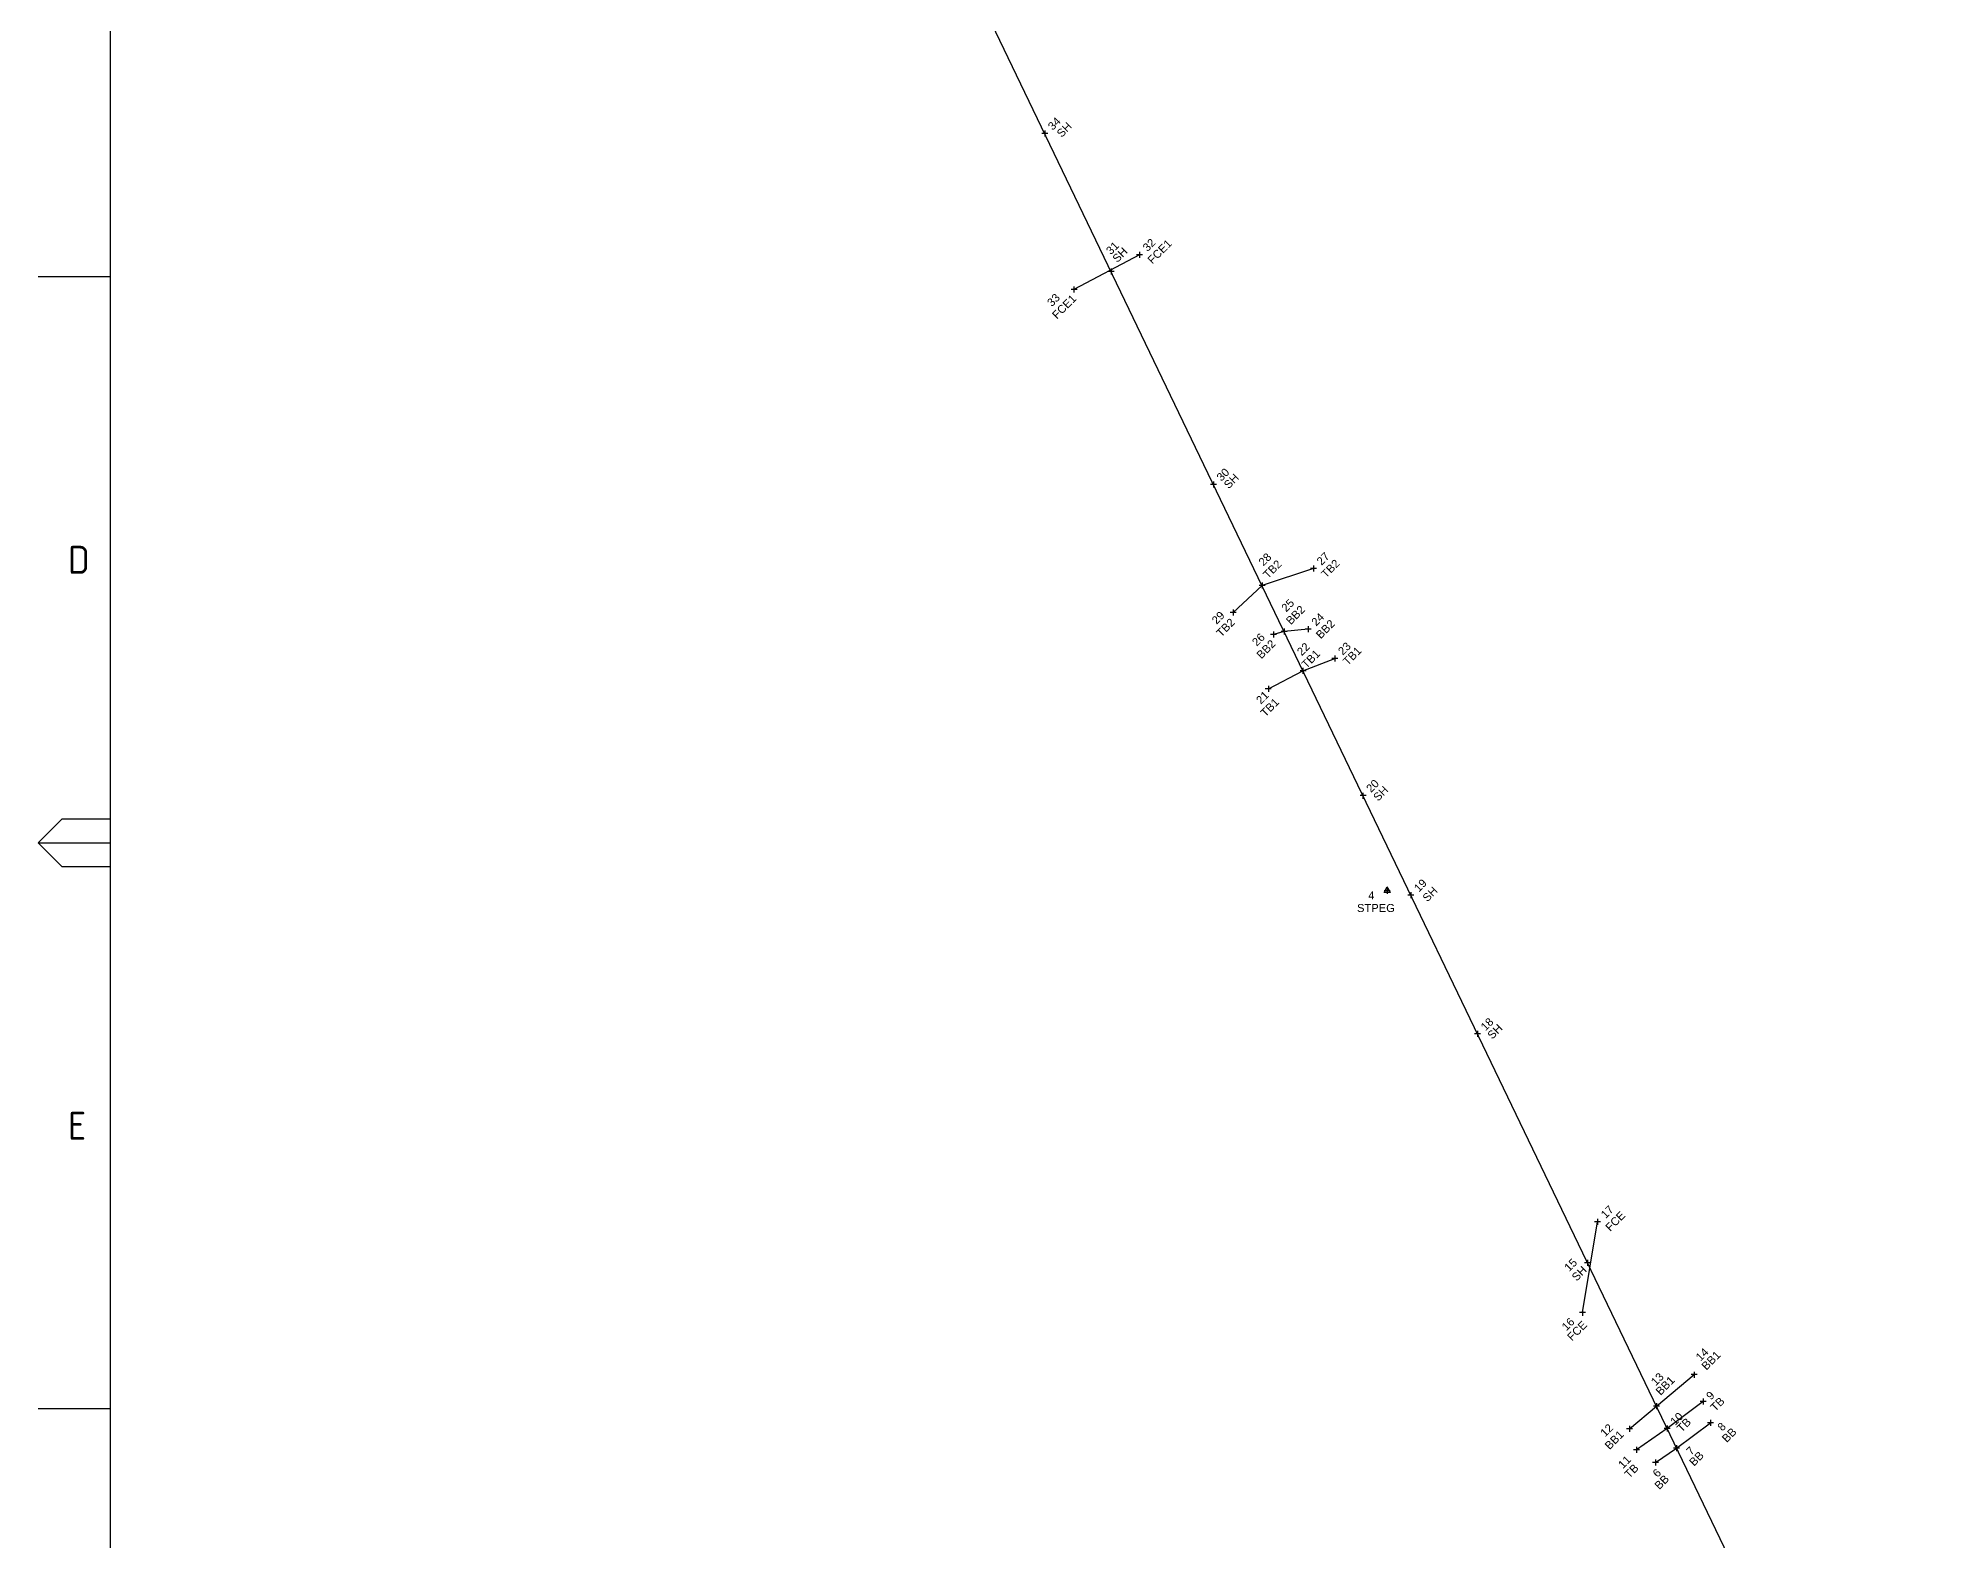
# Paper-space layout 'Survey' of a CAD drawing. Header units: metres, sheet in millimetres. Extents: x -21 to 813, y -3 to 583.
# Drawn here: x -20.5 to 218, y 202.9 to 390.8 of the extents above; entities that cross this region are included whole.
import ezdxf
from ezdxf.enums import TextEntityAlignment as Align

# ---------------------------------------------------------------- set-up
doc = ezdxf.new("R2010")
doc.units = ezdxf.units.M
doc.layers.get('0').update_dxf_attribs({"color": 6})
doc.layers.add('Notes', color=7, linetype='Continuous')
doc.layers.add('SupportsUG_SP_EXT', color=7, linetype='Continuous')
doc.styles.add('iecISOCP', font='isocp.shx')
doc.styles.get("Standard").update_dxf_attribs({"font": 'arial.ttf'})

# ---------------------------------------------------------------- blocks, each defined once
blk = doc.blocks.new('A1_FRAME_TITLE')
at = {"layer": 'Notes', "color": 3, "linetype": 'Continuous'}
blk.add_line((9, 574.39), (9, 5.97), dxfattribs=at)
at = {"layer": 'Notes', "linetype": 'Continuous'}
for p, q in [((8.99, 360.93), (0, 360.93)), ((0, 290.18), (3, 293.18)), ((3, 293.18), (8.99, 293.18)), ((0, 290.18), (9, 290.18)), ((3, 287.18), (0, 290.18)), ((8.99, 287.18), (3, 287.18)), ((9, 219.43), (0, 219.43))]:
    blk.add_line(p, q, dxfattribs=at)
blk.add_attdef('DRAFT_NUM', (29.9, 23.29), '', height=2.5, rotation=90)
at = {"layer": 'Notes', "color": 7, "style": 'iecISOCP'}
for s, p in [('D', (3.74, 323.81)), ('E', (3.74, 253.06))]:
    blk.add_text(s, height=3.5, dxfattribs=at).set_placement(p)
at = {"layer": 'Notes', "color": 7, "style": 'iecISOCP', "flags": 8}
blk.add_attdef('VERSION_NO', text='', height=2.5, rotation=90, dxfattribs=at).set_placement((302.04, 43.81), align=Align.MIDDLE_CENTER)
at = {"layer": 'Notes', "color": 7, "style": 'iecISOCP'}
for tag, p in [('CAP_NO', (513.19, 43.46)), ('IE_NUM', (513.05, 37.81)), ('REF_No_1', (335.24, 32.31)), ('REF_1', (362.52, 32.31)), ('GEN_WO', (441.71, 31.76)), ('HV_SWITCH', (513.46, 32.16)), ('REF_No_2', (335.24, 26.31)), ('REF_2', (362.52, 26.31)), ('OH_WO', (441.71, 25.81)), ('UBD_REF', (513.05, 25.83)), ('REF_No_3', (335.24, 20.31)), ('REF_3', (362.52, 20.31)), ('UG_WO', (441.71, 20.05)), ('GIS_MAP_No', (513.05, 20.04)), ('REF_No_4', (335.24, 14.31)), ('REF_4', (362.52, 14.31)), ('HV_OP_DIAG', (513.33, 14.2)), ('SUB_WO', (441.71, 13.81)), ('LGA', (512.95, 7.78))]:
    blk.add_attdef(tag, p, '', height=2.5, dxfattribs=at)
at = {"layer": 'Notes', "style": 'iecISOCP'}
for tag, p in [('T1', (684.37, 39.47)), ('T2', (684.37, 34.35)), ('T3', (684.37, 28.92)), ('T4', (684.37, 23.66)), ('T5', (684.37, 18.23)), ('T6', (684.37, 12.97))]:
    blk.add_attdef(tag, text='', height=3.5, dxfattribs=at).set_placement(p, align=Align.CENTER)
at = {"layer": 'Notes', "color": 7, "style": 'iecISOCP'}
for tag, p in [('scale', (567.76, 33.27)), ('DRAWN', (567.76, 24.93)), ('DATE', (567.76, 16.88)), ('CHD', (567.76, 8.37)), ('DESIGN', (605.62, 9.15))]:
    blk.add_attdef(tag, text='', height=2.5, dxfattribs=at).set_placement(p, align=Align.CENTER)
at = {"layer": 'Notes', "color": 4, "style": 'iecISOCP'}
blk.add_attdef('NUM', text='', height=7, dxfattribs=at).set_placement((792.37, 20.12), align=Align.MIDDLE_CENTER)
at = {"layer": 'Notes', "color": 1, "style": 'iecISOCP'}
blk.add_attdef('REV', text='', height=5, dxfattribs=at).set_placement((820.05, 17.1), align=Align.CENTER)
at = {"layer": 'Notes', "color": 7, "style": 'iecISOCP'}
for tag, p in [('NS', (790.71, 8.12)), ('SHTS', (805.41, 8.12))]:
    blk.add_attdef(tag, text='', height=2.5, dxfattribs=at).set_placement(p, align=Align.MIDDLE)
at = {"layer": 'Notes', "style": 'iecISOCP'}
blk.add_attdef('ExportID', (9.08, 2.39), '', height=2.5, dxfattribs=at)
at = {"layer": 'Notes', "style": 'iecISOCP', "flags": 1}
for tag, p in [('ProjectType', (14.17, -26.8)), ('ProjectNumber', (23.56, -26.82)), ('DrawingNumber', (35.51, -26.8)), ('ProjectDescription', (47.56, -26.83)), ('ExportDate', (60.28, -26.79)), ('ExportUserName', (69.15, -26.8)), ('DesignerCompanyName', (81.48, -26.79)), ('ExportAreaOfInterest', (97.1, -26.81)), ('GIS_SUCCESS', (112, -26.78)), ('CAD_SUCCESS', (121.79, -26.78)), ('DEPOTCODE', (132.11, -26.88)), ('ExportCategories', (140.08, -26.8)), ('Comments', (154.38, -26.88))]:
    blk.add_attdef(tag, p, '', height=1, dxfattribs=at)
blk = doc.blocks.new('statn')
at = {"linetype": 'Continuous'}
blk.add_line((-0.99, 0.57), (1.01, 0.67), dxfattribs=at)
for q in [(-0.99, 0.57), (1.01, 0.67)]:
    blk.add_line((0.09, -1.11), q)

psp = doc.layouts.new('Survey')

# ---------------------------------------------------------------- linework, layer by layer
at = {"layer": 'Notes', "linetype": 'Continuous'}
for p, q in [((217.98, 144.23), (20.68, 554.86)), ((105.25, 379.24), (105.25, 378.49)), ((117.09, 363.7), (108.9, 359.33)), ((117.09, 364.07), (117.09, 363.32)), ((113.53, 361.99), (113.53, 361.24)), ((108.9, 359.71), (108.9, 358.96)), ((126.33, 335.36), (126.33, 334.61)), ((138.83, 324.47), (132.4, 322.34)), ((138.83, 324.85), (138.83, 324.1)), ((132.4, 322.34), (128.81, 318.96)), ((132.4, 322.72), (132.4, 321.97)), ((128.81, 319.34), (128.81, 318.59)), ((138.17, 317.25), (138.17, 316.5)), ((135.15, 316.62), (133.82, 316.24)), ((133.82, 316.62), (133.82, 315.87)), ((135.15, 316.99), (135.15, 316.24)), ((138.17, 316.88), (135.15, 316.62)), ((137.52, 311.69), (141.5, 313.23)), ((141.5, 313.61), (141.5, 312.86)), ((133.19, 309.42), (137.52, 311.69)), ((137.52, 312.06), (137.52, 311.31)), ((133.19, 309.79), (133.19, 309.04)), ((145.02, 296.45), (145.02, 295.7)), ((148.06, 284.56), (148.06, 283.81)), ((151, 284.01), (151, 283.26)), ((159.33, 266.67), (159.33, 265.92)), ((172.47, 231.46), (174.34, 242.83)), ((174.34, 243.2), (174.34, 242.45)), ((173.07, 238.08), (173.07, 237.33)), ((172.47, 231.83), (172.47, 231.08)), ((181.69, 219.75), (186.41, 223.71)), ((186.41, 224.08), (186.41, 223.33)), ((178.32, 216.94), (181.69, 219.75)), ((181.69, 220.13), (181.69, 219.38)), ((187.53, 220.35), (183.03, 216.97)), ((187.53, 220.72), (187.53, 219.97)), ((178.32, 217.31), (178.32, 216.56)), ((183.03, 217.35), (183.03, 216.6)), ((184.2, 214.53), (188.46, 217.68)), ((188.46, 218.05), (188.46, 217.3)), ((183.03, 216.97), (179.2, 214.3)), ((184.2, 214.9), (184.2, 214.15)), ((179.2, 214.67), (179.2, 213.92)), ((181.56, 212.72), (184.2, 214.53)), ((181.56, 213.1), (181.56, 212.35))]:
    psp.add_line(p, q, dxfattribs=at)
for points in [[(105.62, 378.86), (105.25, 378.86), (104.87, 378.86)], [(117.46, 363.7), (117.09, 363.7), (116.71, 363.7)], [(113.91, 361.61), (113.53, 361.61), (113.16, 361.61)], [(109.28, 359.33), (108.9, 359.33), (108.53, 359.33)], [(126.7, 334.99), (126.33, 334.99), (125.95, 334.99)], [(139.2, 324.47), (138.83, 324.47), (138.45, 324.47)], [(132.78, 322.34), (132.4, 322.34), (132.03, 322.34)], [(129.18, 318.96), (128.81, 318.96), (128.43, 318.96)], [(134.2, 316.24), (133.82, 316.24), (133.45, 316.24)], [(135.53, 316.62), (135.15, 316.62), (134.78, 316.62)], [(138.55, 316.88), (138.17, 316.88), (137.8, 316.88)], [(141.88, 313.23), (141.5, 313.23), (141.13, 313.23)], [(137.9, 311.69), (137.52, 311.69), (137.15, 311.69)], [(133.56, 309.42), (133.19, 309.42), (132.81, 309.42)], [(145.4, 296.08), (145.02, 296.08), (144.65, 296.08)], [(148.43, 284.19), (148.06, 284.19), (147.68, 284.19)], [(151.37, 283.64), (151, 283.64), (150.62, 283.64)], [(159.71, 266.29), (159.33, 266.29), (158.96, 266.29)], [(174.72, 242.83), (174.34, 242.83), (173.97, 242.83)], [(173.45, 237.7), (173.07, 237.7), (172.7, 237.7)], [(172.84, 231.46), (172.47, 231.46), (172.09, 231.46)], [(186.78, 223.71), (186.41, 223.71), (186.03, 223.71)], [(182.07, 219.75), (181.69, 219.75), (181.32, 219.75)], [(187.91, 220.35), (187.53, 220.35), (187.16, 220.35)], [(188.84, 217.68), (188.46, 217.68), (188.09, 217.68)], [(178.69, 216.94), (178.32, 216.94), (177.94, 216.94)], [(183.41, 216.97), (183.03, 216.97), (182.66, 216.97)], [(179.58, 214.3), (179.2, 214.3), (178.83, 214.3)], [(181.94, 212.72), (181.56, 212.72), (181.19, 212.72)], [(184.58, 214.53), (184.2, 214.53), (183.83, 214.53)]]:
    psp.add_lwpolyline(points, dxfattribs=at)

# ---------------------------------------------------------------- block references
at = {"layer": 'Notes', "linetype": 'ByBlock', "xscale": 0.4, "yscale": 0.4, "zscale": 0.4, "rotation": 57.29577951308232}
psp.add_blockref('statn', (148.06, 284.19), dxfattribs=at)
at = {"layer": 'SupportsUG_SP_EXT'}
psp.add_blockref('A1_FRAME_TITLE', (-20.55, 0), dxfattribs=at)

# ---------------------------------------------------------------- texts
at = {"layer": 'Notes'}
for s, p in [('34', (106.24, 379.18)), ('SH', (107.35, 378.28)), ('31', (113.51, 363.63)), ('32', (118.09, 364.02)), ('FCE1', (118.7, 362.47)), ('SH', (114.31, 362.64)), ('33', (106.14, 357.14)), ('FCE1', (106.76, 355.59)), ('30', (127.32, 335.31)), ('SH', (128.23, 334.36)), ('28', (132.57, 324.71)), ('TB2', (133.14, 323.12)), ('27', (139.83, 324.8)), ('TB2', (140.39, 323.2)), ('25', (135.42, 318.97)), ('BB2', (135.99, 317.38)), ('29', (126.72, 317.42)), ('TB2', (127.29, 315.83)), ('24', (139.17, 317.2)), ('BB2', (139.73, 315.61)), ('26', (131.75, 314.69)), ('BB2', (132.32, 313.1)), ('22', (137.37, 313.5)), ('23', (142.5, 313.56)), ('TB1', (137.94, 311.91)), ('TB1', (143.11, 312.29)), ('21', (132.26, 307.45)), ('TB1', (132.82, 305.85)), ('20', (146.02, 296.4)), ('SH', (146.9, 295.31)), ('19', (151.99, 283.96)), ('SH', (153.06, 282.73)), ('18', (160.33, 266.61)), ('SH', (161.17, 265.56)), ('17', (175.34, 243.15)), ('FCE', (175.91, 241.55)), ('15', (170.78, 236.52)), ('SH', (171.71, 235.32)), ('16', (170.45, 229.12)), ('FCE', (171.13, 227.85)), ('14', (187.2, 225.32)), ('BB1', (187.93, 224.2)), ('13', (181.6, 222.25)), ('BB1', (182.2, 221.05)), ('9', (188.5, 220.48)), ('TB', (189.04, 219.03)), ('12', (175.28, 215.86)), ('10', (184.03, 217.29)), ('TB', (184.85, 216.43)), ('8', (189.92, 216.58)), ('BB', (190.48, 215.15)), ('BB1', (175.84, 214.26)), ('7', (186.02, 213.57)), ('11', (177.5, 211.89)), ('TB', (178.29, 210.68)), ('BB', (186.39, 212.2)), ('6', (181.82, 210.79)), ('BB', (182.05, 209.27))]:
    psp.add_text(s, height=1, rotation=45, dxfattribs=at).set_placement(p)
for s, p in [('4', (145.68, 283.12)), ('STPEG', (144.27, 281.54))]:
    psp.add_text(s, height=1, dxfattribs=at).set_placement(p)

doc.saveas('drawing.dxf')
